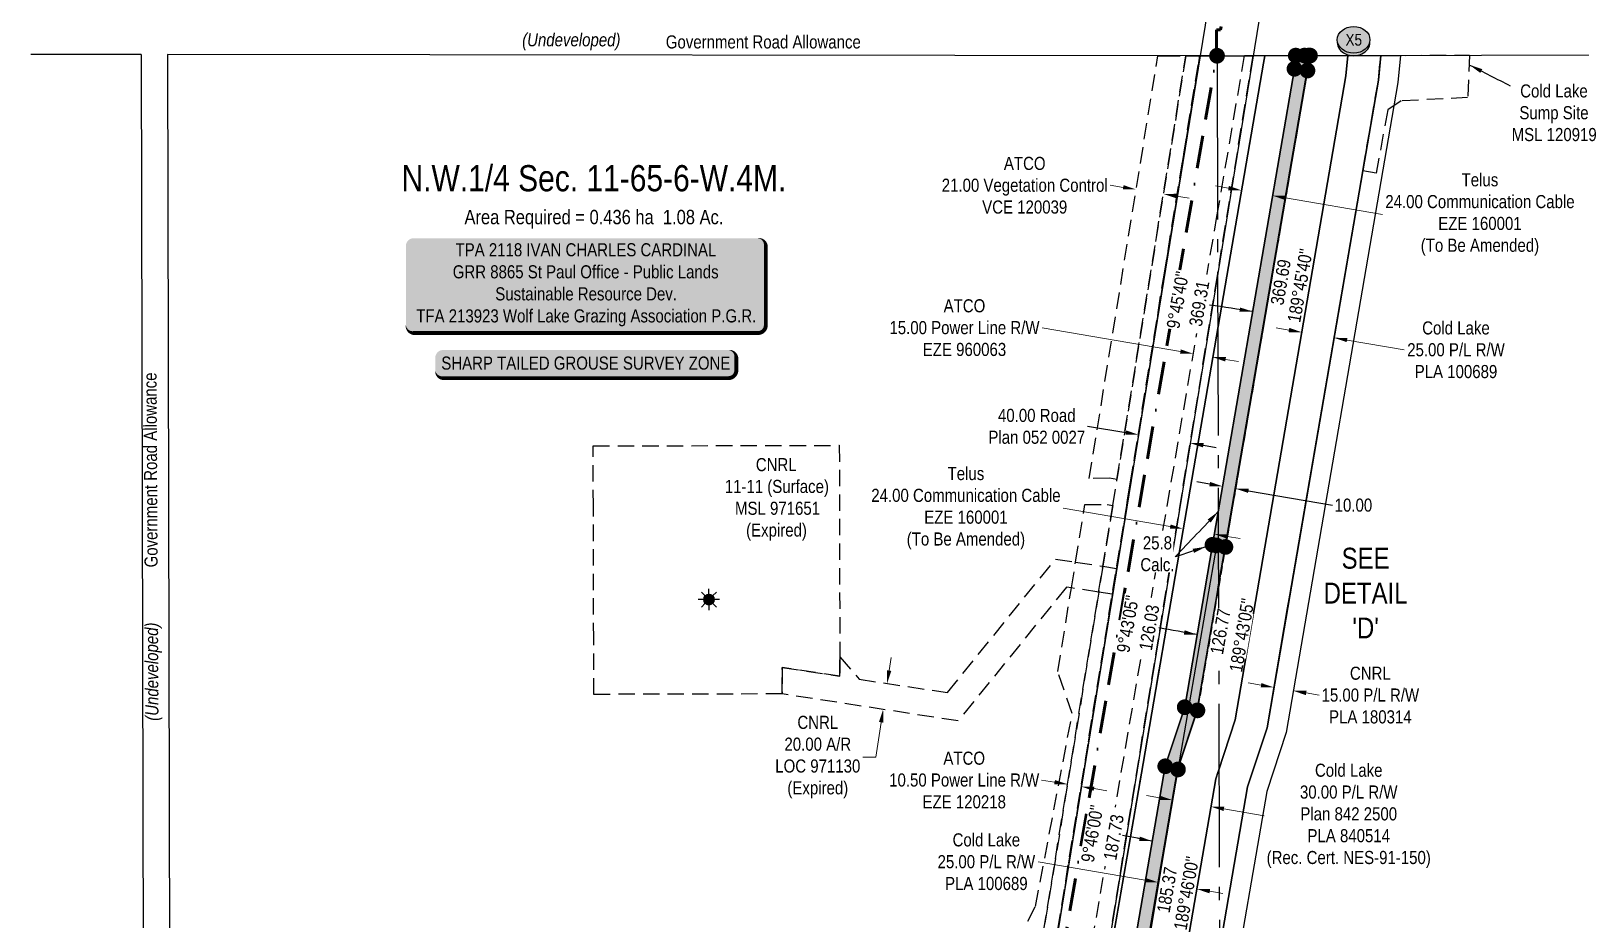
# Model space of a CAD drawing. Extents: x 506429 to 517084, y 6049655 to 6059669.
# Drawn here: x 512028 to 513211, y 6051523 to 6052201 of the extents above; entities that cross this region are included whole.
import ezdxf
from ezdxf.enums import TextEntityAlignment as Align

# ---------------------------------------------------------------- set-up
doc = ezdxf.new("R2010")
doc.units = 0
doc.header["$LTSCALE"] = 5
doc.header["$PDSIZE"] = 0.5
for name, pattern in [('BORDER', [17.5, 5, -2.5, 5, -2.5, 0, -2.5]), ('foc-ACCESSROAD', [3.75, 2.5, -1.25]), ('foc-FLOWLINE', [3.75, 2.5, -1.25]), ('foc-QUARTERLINE', [33, 25, -3, 2, -3]), ('foc-TRAV', [1.875, 1.25, -0.625])]:
    doc.linetypes.add(name, pattern=pattern)
doc.layers.get('Defpoints').update_dxf_attribs({"color": 9})
doc.layers.add('AS-BOUNDARY', color=7, linetype='BORDER', lineweight=60, true_color=0xcc33ff)
for name, color, linetype in [('AS-WILDLIFE', 131, 'Continuous'), ('C-RW', 13, 'Continuous'), ('C-SYMBOL', 7, 'Continuous'), ('DETAIL-T', 7, 'Continuous'), ('F-AR', 190, 'foc-ACCESSROAD'), ('F-EZE', 190, 'foc-FLOWLINE'), ('F-RW', 190, 'Continuous'), ('F-VCE', 190, 'foc-FLOWLINE'), ('F-WS', 190, 'foc-ACCESSROAD'), ('F-WS-S', 190, 'Continuous'), ('L-BD', 7, 'Continuous'), ('L-BD1', 253, 'Continuous'), ('L-MON', 1, 'Continuous'), ('L-ROAD-T', 7, 'Continuous'), ('L-SEC', 7, 'Continuous'), ('L-SECQ', 8, 'foc-QUARTERLINE'), ('L-SYMBOL', 7, 'Continuous'), ('L-TITLEDB', 4, 'Continuous'), ('L-TITLEDB-T', 4, 'Continuous'), ('P-CROSSINGS', 250, 'Continuous'), ('P-IOP1-H', 21, 'Continuous'), ('P-PROPOSED', 10, 'Continuous'), ('P-PROPOSED-H', 21, 'Continuous'), ('P-TRAV', 4, 'foc-TRAV'), ('P-TXT', 4, 'Continuous')]:
    doc.layers.add(name, color=color, linetype=linetype)
for name, color, linetype, lineweight in [('C-EZE-T', 13, 'Continuous', 9), ('F-AR-T', 190, 'Continuous', 9), ('F-EZE-T', 190, 'Continuous', 9), ('F-RW-T', 190, 'Continuous', 9), ('F-VCE-T', 190, 'Continuous', 9), ('T-TEXT', 48, 'Continuous', 18)]:
    doc.layers.add(name, color=color, linetype=linetype, lineweight=lineweight)
doc.layers.add('Z-POINTNUMBER', color=215, linetype='Continuous', plot=False)
doc.styles.add('100L', font='ARIALN.TTF', dxfattribs={"height": 11})
doc.styles.add('175L', font='ARIALN.TTF', dxfattribs={"height": 20})
doc.styles.add('80', font='ARIALN.TTF', dxfattribs={"height": 10})
doc.styles.add('80CG', font='ARIALN.TTF', dxfattribs={"height": 10})
doc.styles.add('80L', font='ARIALN.TTF', dxfattribs={"height": 10})
doc.styles.add('80LS', font='ARIALNI.TTF', dxfattribs={"height": 10})
doc.styles.add('Crossing', font='ARIALN.TTF', dxfattribs={"height": 10})
doc.dimstyles.new('Compass 5 000', dxfattribs={"dimscale": 5, "dimtxt": 9, "dimasz": 2, "dimexe": 0.2, "dimexo": 0.0625, "dimgap": 0.5, "dimtad": 0, "dimtih": 1, "dimtoh": 1, "dimzin": 0, "dimdsep": 46, "dimtxsty": '80CG', "dimcen": 0.1, "dimse1": 1, "dimse2": 1, "dimclrd": 256, "dimclrt": 256, "dimaunit": 1, "dimadec": 4, "dimazin": 0, "dimtfac": 0.06, "dimtofl": 0, "dimtmove": 0, "dimatfit": 1, "dimfxl": 0.2, "dimtolj": 1, "dimtzin": 0, "dimlwd": -1, "dimarcsym": 0})

# ---------------------------------------------------------------- blocks, each defined once
blk = doc.blocks.new('fdia')
at = {"color": 255, "const_width": 1}
blk.add_lwpolyline([(-0.5, 0, 1), (0.5, 0, 1)], format="xyb", close=True, dxfattribs=at)
blk = doc.blocks.new('Fdiaa')
blk.add_blockref('fdia', (0, 0))
blk = doc.blocks.new('fdib')
at = {"color": 1, "const_width": 1.6}
blk.add_lwpolyline([(-0.4, 0, 1), (0.4, 0, 1)], format="xyb", close=True, dxfattribs=at)
at = {"color": 1}
blk.add_circle((0, 0), 0.8, dxfattribs=at)
blk = doc.blocks.new('Fdibb')
blk.add_blockref('fdib', (0, 0))
blk = doc.blocks.new('fdicc')
for name in ['Fdibb', 'Fdiaa']:
    blk.add_blockref(name, (0, 0))
blk = doc.blocks.new('FDI')
blk.add_blockref('fdicc', (0, 0))
blk = doc.blocks.new('*D897')
at = {"layer": 'C-EZE-T', "transparency": 16777216}
for p, q in [((512942.4, 6052081), (512932.5, 6052082.7)), ((512986, 6052073.5), (513060.1, 6052060.8))]:
    blk.add_line(p, q, dxfattribs=at)
for points in [[(512942.7, 6052082.6), (512942.1, 6052079.3), (512952.2, 6052079.3)], [(512986.2, 6052075.1), (512985.7, 6052071.8), (512976.1, 6052075.2)]]:
    blk.add_solid(points, dxfattribs=at)
at = {"layer": 'Defpoints', "color": 0, "transparency": 16777216}
for p in [(512953.5, 6052086.9), (512977.4, 6052082.8), (512976.1, 6052075.2)]:
    blk.add_point(p, dxfattribs=at)
at = {"layer": 'C-EZE-T', "transparency": 16777216, "insert": (513134.4, 6052060.8), "char_height": 10, "attachment_point": 5, "style": '80CG'}
blk.add_mtext('\\A1;Telus\\P24.00 Communication Cable\\PEZE 160001\\P(To Be Amended)', dxfattribs=at)
blk = doc.blocks.new('*D899')
at = {"layer": 'C-EZE-T', "transparency": 16777216}
for p, q in [((512897.9, 6051822.4), (512816.2, 6051836.4)), ((512941.5, 6051814.9), (512951.3, 6051813.2))]:
    blk.add_line(p, q, dxfattribs=at)
for points in [[(512898.2, 6051824), (512897.7, 6051820.7), (512907.8, 6051820.7)], [(512941.7, 6051816.5), (512941.2, 6051813.2), (512931.6, 6051816.6)]]:
    blk.add_solid(points, dxfattribs=at)
at = {"layer": 'Defpoints', "color": 0, "transparency": 16777216}
for p in [(512910.9, 6051838.7), (512934.7, 6051834.6), (512907.8, 6051820.7)]:
    blk.add_point(p, dxfattribs=at)
at = {"layer": 'C-EZE-T', "transparency": 16777216, "insert": (512741.9, 6051836.4), "char_height": 10, "attachment_point": 5, "style": '80CG'}
blk.add_mtext('\\A1;Telus\\P24.00 Communication Cable\\PEZE 160001\\P(To Be Amended)', dxfattribs=at)
blk = doc.blocks.new('*D906')
at = {"layer": 'Defpoints', "color": 0, "transparency": 16777216}
for p in [(512915.5, 6051954.4), (512914.2, 6051946.5), (512929, 6051943.9)]:
    blk.add_point(p, dxfattribs=at)
at = {"layer": 'F-RW-T', "transparency": 16777216}
for p, q in [((512905.7, 6051956.1), (512800, 6051974.3)), ((512940.2, 6051950.1), (512950.1, 6051948.5))]:
    blk.add_line(p, q, dxfattribs=at)
for points in [[(512906, 6051957.7), (512905.4, 6051954.4), (512915.5, 6051954.4)], [(512940.5, 6051951.8), (512939.9, 6051948.5), (512930.4, 6051951.8)]]:
    blk.add_solid(points, dxfattribs=at)
at = {"layer": 'F-RW-T', "transparency": 16777216, "insert": (512740.8, 6051974.3), "char_height": 10, "attachment_point": 5, "style": '80CG'}
blk.add_mtext('\\A1;ATCO\\P15.00 Power Line R/W\\PEZE 960063', dxfattribs=at)
blk = doc.blocks.new('*D907')
at = {"layer": 'Defpoints', "color": 0, "transparency": 16777216}
for p in [(513001.8, 6051990.5), (513026.4, 6051986.3), (513023, 6051966.6)]:
    blk.add_point(p, dxfattribs=at)
at = {"layer": 'F-RW-T', "transparency": 16777216}
for p, q in [((512988.5, 6051972.5), (512978.7, 6051974.2)), ((513032.9, 6051964.9), (513076.6, 6051957.4))]:
    blk.add_line(p, q, dxfattribs=at)
for points in [[(512988.8, 6051974.2), (512988.3, 6051970.9), (512998.4, 6051970.8)], [(513033.2, 6051966.5), (513032.6, 6051963.3), (513023, 6051966.6)]]:
    blk.add_solid(points, dxfattribs=at)
at = {"layer": 'F-RW-T', "transparency": 16777216, "insert": (513116.1, 6051957.4), "char_height": 10, "attachment_point": 5, "style": '80CG'}
blk.add_mtext('\\A1;Cold Lake\\P25.00 P/L R/W\\PPLA 100689', dxfattribs=at)
blk = doc.blocks.new('*D912')
at = {"layer": 'Defpoints', "color": 0, "transparency": 16777216}
for p in [(512878.5, 6051920.9), (512917.9, 6051914.5), (512873.9, 6051892.5)]:
    blk.add_point(p, dxfattribs=at)
at = {"layer": 'L-TITLEDB-T', "transparency": 16777216}
for p, q in [((512864, 6051894.1), (512834.7, 6051898.9)), ((512923.2, 6051884.5), (512933.1, 6051882.9))]:
    blk.add_line(p, q, dxfattribs=at)
for points in [[(512864.3, 6051895.8), (512863.7, 6051892.5), (512873.9, 6051892.5)], [(512923.5, 6051886.2), (512922.9, 6051882.9), (512913.3, 6051886.1)]]:
    blk.add_solid(points, dxfattribs=at)
at = {"layer": 'L-TITLEDB-T', "transparency": 16777216, "insert": (512796, 6051898.9), "char_height": 10, "attachment_point": 5, "style": '80CG'}
blk.add_mtext('\\A1;40.00 Road\\PPlan 052 0027', dxfattribs=at)
blk = doc.blocks.new('*U1113')
h = blk.add_hatch(color=255)
edge = h.paths.add_edge_path()
edge.add_line((-131.5, -37), (131.5, -37))
edge.add_arc((131.5, -31), 6, 270, 360)
edge.add_line((137.5, -31), (137.5, 29.5))
edge.add_arc((131.5, 29.5), 6, 0, 90)
edge.add_line((131.5, 35.5), (-131.5, 35.5))
edge.add_arc((-131.5, 29.5), 6, 90, 180)
edge.add_line((-137.5, 29.5), (-137.5, -31))
edge.add_arc((-131.5, -31), 6, 180, 270)
at = {"color": 44, "flags": 128}
blk.add_lwpolyline([(-131.5, -37, 3, 3, 0), (131.5, -37, 3, 3, 0.414214), (137.5, -31, 3, 3, 0), (137.5, 29.5, 3, 0, 0.414214), (131.5, 35.5, 0, 0, 0), (-131.5, 35.5, 0, 0, 0.414214), (-137.5, 29.5, 0, 0, 0), (-137.5, -31, 0, 3, 0.414214)], format="xyseb", close=True, dxfattribs=at)
at = {"color": 44, "style": '80'}
blk.add_attdef('ENTER_TEXT_001', (-36, -5), '', height=10, dxfattribs=at)
blk = doc.blocks.new('*D918')
at = {"layer": 'Defpoints', "color": 0, "transparency": 16777216}
for p in [(512888.7, 6051550.6), (512885.4, 6051531.3), (512914.9, 6051526.2)]:
    blk.add_point(p, dxfattribs=at)
at = {"layer": 'F-RW-T', "transparency": 16777216}
for p, q in [((512878.8, 6051552.3), (512797.1, 6051566.3)), ((512928.1, 6051543.8), (512938, 6051542.1))]:
    blk.add_line(p, q, dxfattribs=at)
for points in [[(512879.1, 6051553.9), (512878.6, 6051550.6), (512888.7, 6051550.6)], [(512928.4, 6051545.5), (512927.8, 6051542.2), (512918.2, 6051545.5)]]:
    blk.add_solid(points, dxfattribs=at)
at = {"layer": 'F-RW-T', "transparency": 16777216, "insert": (512757.5, 6051566.3), "char_height": 10, "attachment_point": 5, "style": '80CG'}
blk.add_mtext('\\A1;Cold Lake\\P25.00 P/L R/W\\PPLA 100689', dxfattribs=at)
blk = doc.blocks.new('*D924')
at = {"layer": 'Defpoints', "color": 0, "transparency": 16777216}
for p in [(512977, 6051699), (512991.8, 6051696.5), (512991.9, 6051696.9)]:
    blk.add_point(p, dxfattribs=at)
at = {"layer": 'F-RW-T', "transparency": 16777216}
for p, q in [((512967.3, 6051701.2), (512957.4, 6051702.9)), ((513001.7, 6051695.3), (513011.6, 6051693.6))]:
    blk.add_line(p, q, dxfattribs=at)
for points in [[(512967.5, 6051702.8), (512967, 6051699.5), (512977.1, 6051699.5)], [(513002, 6051696.9), (513001.5, 6051693.6), (512991.9, 6051696.9)]]:
    blk.add_solid(points, dxfattribs=at)
at = {"layer": 'F-RW-T', "transparency": 16777216, "insert": (513050.7, 6051693.6), "char_height": 10, "attachment_point": 5, "style": '80CG'}
blk.add_mtext('\\A1;CNRL\\P15.00 P/L R/W\\PPLA 180314', dxfattribs=at)
blk = doc.blocks.new('*D927')
at = {"layer": 'Defpoints', "color": 0, "transparency": 16777216}
for p in [(512819.5, 6051625.5), (512817.2, 6051611.6), (512827.6, 6051609.9)]:
    blk.add_point(p, dxfattribs=at)
at = {"layer": 'F-EZE-T', "transparency": 16777216}
for p, q in [((512809.6, 6051627.1), (512799.7, 6051628.7)), ((512839.7, 6051622.2), (512849.6, 6051620.6))]:
    blk.add_line(p, q, dxfattribs=at)
for points in [[(512809.9, 6051628.7), (512809.3, 6051625.4), (512819.5, 6051625.5)], [(512840, 6051623.8), (512839.4, 6051620.5), (512829.8, 6051623.8)]]:
    blk.add_solid(points, dxfattribs=at)
at = {"layer": 'F-EZE-T', "transparency": 16777216, "insert": (512740.6, 6051628.7), "char_height": 10, "attachment_point": 5, "style": '80CG'}
blk.add_mtext('\\A1;ATCO\\P10.50 Power Line R/W\\PEZE 120218', dxfattribs=at)
blk = doc.blocks.new('*D931')
at = {"layer": 'Defpoints', "color": 0, "transparency": 16777216}
for p in [(512682.3, 6051702.4), (512678.7, 6051682.7), (512679.2, 6051682.6)]:
    blk.add_point(p, dxfattribs=at)
at = {"layer": 'F-AR-T', "transparency": 16777216}
for p, q in [((512683.3, 6051712.4), (512684.8, 6051722.3)), ((512677.2, 6051672.8), (512673.1, 6051646.3)), ((512673.1, 6051646.3), (512663.1, 6051646.3))]:
    blk.add_line(p, q, dxfattribs=at)
for points in [[(512681.6, 6051712.6), (512684.9, 6051712.1), (512681.7, 6051702.5)], [(512675.5, 6051673.1), (512678.8, 6051672.6), (512678.7, 6051682.7)]]:
    blk.add_solid(points, dxfattribs=at)
at = {"layer": 'F-AR-T', "transparency": 16777216, "insert": (512628.8, 6051646.3), "char_height": 10, "attachment_point": 5, "style": '80CG'}
blk.add_mtext('\\A1;CNRL\\P20.00 A/R\\PLOC 971130\\P(Expired)', dxfattribs=at)
blk = doc.blocks.new('*D935')
at = {"layer": 'Defpoints', "color": 0, "transparency": 16777216}
for p in [(512871.9, 6052079.9), (512868.9, 6052061.5), (512889.7, 6052058.1)]:
    blk.add_point(p, dxfattribs=at)
at = {"layer": 'F-VCE-T', "transparency": 16777216}
for p, q in [((512862, 6052081.5), (512852.1, 6052083.1)), ((512902.6, 6052074.9), (512912.4, 6052073.3))]:
    blk.add_line(p, q, dxfattribs=at)
for points in [[(512862.3, 6052083.2), (512861.7, 6052079.9), (512871.9, 6052079.9)], [(512902.8, 6052076.6), (512902.3, 6052073.3), (512892.7, 6052076.5)]]:
    blk.add_solid(points, dxfattribs=at)
at = {"layer": 'F-VCE-T', "transparency": 16777216, "insert": (512786.8, 6052083.1), "char_height": 10, "attachment_point": 5, "style": '80CG'}
blk.add_mtext('\\A1;ATCO\\P21.00 Vegetation Control\\PVCE 120039', dxfattribs=at)
blk = doc.blocks.new('*D936')
at = {"layer": 'Defpoints', "color": 0, "transparency": 16777216}
for p in [(512793.8, 6052277.7), (512797.5, 6052274.5), (512781.2, 6052255.6)]:
    blk.add_point(p, dxfattribs=at)
at = {"layer": 'F-AR-T', "transparency": 16777216}
for p, q in [((512800.3, 6052285.3), (512806.8, 6052292.9)), ((512771, 6052251.2), (512764.5, 6052243.6)), ((512764.5, 6052243.6), (512754.5, 6052243.6))]:
    blk.add_line(p, q, dxfattribs=at)
for points in [[(512799, 6052286.4), (512801.6, 6052284.2), (512793.8, 6052277.7)], [(512769.7, 6052252.3), (512772.3, 6052250.1), (512777.5, 6052258.8)]]:
    blk.add_solid(points, dxfattribs=at)
at = {"layer": 'F-AR-T', "transparency": 16777216, "insert": (512720.2, 6052243.6), "char_height": 10, "attachment_point": 5, "style": '80CG'}
blk.add_mtext('\\A1;CNRL\\P25.00 A/R\\PLOC 180724\\P(Expired)', dxfattribs=at)
blk = doc.blocks.new('*D937')
at = {"layer": 'Defpoints', "color": 0, "transparency": 16777216}
for p in [(512466.9, 6052301.9), (512469.3, 6052287.1), (512354.1, 6052268.6)]:
    blk.add_point(p, dxfattribs=at)
at = {"layer": 'F-AR-T', "transparency": 16777216}
for p, q in [((512350.1, 6052293.2), (512348.5, 6052303.1)), ((512355.6, 6052258.7), (512359, 6052238.1)), ((512359, 6052238.1), (512369, 6052238.1))]:
    blk.add_line(p, q, dxfattribs=at)
for points in [[(512351.7, 6052293.5), (512348.4, 6052293), (512351.7, 6052283.3)], [(512357.3, 6052258.9), (512354, 6052258.4), (512354.1, 6052268.6)]]:
    blk.add_solid(points, dxfattribs=at)
at = {"layer": 'F-AR-T', "transparency": 16777216, "insert": (512403.9, 6052238.1), "char_height": 10, "attachment_point": 5, "style": '80CG'}
blk.add_mtext('\\A1;Canadian Oil\\P15.00 A/R\\PLOC 801175', dxfattribs=at)
blk = doc.blocks.new('*U775')
h = blk.add_hatch(color=255)
edge = h.paths.add_edge_path()
edge.add_line((-109, -11.5), (109, -11.5))
edge.add_arc((109, -5.5), 6, 270, 360)
edge.add_line((115, -5.5), (115, 4))
edge.add_arc((109, 4), 6, 0, 90)
edge.add_line((109, 10), (-109, 10))
edge.add_arc((-109, 4), 6, 90, 180)
edge.add_line((-115, 4), (-115, -5.5))
edge.add_arc((-109, -5.5), 6, 180, 270)
at = {"color": 44, "flags": 128}
blk.add_lwpolyline([(-109, -11.5, 3, 3, 0), (109, -11.5, 3, 3, 0.414214), (115, -5.5, 3, 3, 0), (115, 4, 3, 0, 0.414214), (109, 10, 0, 0, 0), (-109, 10, 0, 0, 0.414214), (-115, 4, 0, 0, 0), (-115, -5.5, 0, 3, 0.414214)], format="xyseb", close=True, dxfattribs=at)
at = {"color": 44, "style": '80'}
blk.add_attdef('ENTER_TEXT_001', (-36, -5), '', height=10, dxfattribs=at)
blk = doc.blocks.new('GAS')
h = blk.add_hatch(color=255)
h.dxf.hatch_style = 1
edge = h.paths.add_edge_path()
edge.add_arc((0, 0), 0.9, 0, 360)
for p, q in [((-0.81, 0), (-1.62, 0)), ((-0.57, 0.57), (-1.14, 1.14)), ((0, 0.81), (0, 1.62)), ((0.57, 0.57), (1.14, 1.14)), ((1.62, 0), (0.81, 0)), ((-0.57, -0.57), (-1.14, -1.14)), ((0, -0.81), (0, -1.62)), ((1.14, -1.14), (0.57, -0.57))]:
    blk.add_line(p, q)
blk.add_circle((0, 0), 0.8)
blk = doc.blocks.new('*D981')
at = {"layer": 'Defpoints', "color": 0, "transparency": 16777216}
for p in [(512929.1, 6051608.4), (512894.5, 6051584.4), (512924.1, 6051579.3)]:
    blk.add_point(p, dxfattribs=at)
at = {"layer": 'F-RW-T', "transparency": 16777216}
for p, q in [((512889.7, 6051615.2), (512879.8, 6051616.9)), ((512938.9, 6051606.7), (512969.6, 6051601.4))]:
    blk.add_line(p, q, dxfattribs=at)
for points in [[(512889.9, 6051616.8), (512889.4, 6051613.5), (512899.5, 6051613.5)], [(512939.2, 6051608.4), (512938.6, 6051605.1), (512929.1, 6051608.4)]]:
    blk.add_solid(points, dxfattribs=at)
at = {"layer": 'F-RW-T', "transparency": 16777216, "insert": (513034.2, 6051601.4), "char_height": 10, "attachment_point": 5, "style": '80CG'}
blk.add_mtext('\\A1;Cold Lake\\P30.00 P/L R/W\\PPlan 842 2500 \\PPLA 840514\\P(Rec. Cert. NES-91-150)', dxfattribs=at)
blk = doc.blocks.new('*D1070')
at = {"layer": 'Defpoints', "color": 0, "transparency": 16777216}
for p in [(512937.8, 6051852.8), (512937.9, 6051853.1), (512947.7, 6051851.1)]:
    blk.add_point(p, dxfattribs=at)
at = {"layer": 'P-TXT', "transparency": 16777216}
for p, q in [((512928, 6051854.8), (512918.2, 6051856.5)), ((512957.6, 6051849.7), (513021.8, 6051838.7))]:
    blk.add_line(p, q, dxfattribs=at)
for points in [[(512928.3, 6051856.5), (512927.8, 6051853.2), (512937.9, 6051853.1)], [(512957.9, 6051851.4), (512957.3, 6051848.1), (512947.7, 6051851.4)]]:
    blk.add_solid(points, dxfattribs=at)
at = {"layer": 'P-TXT', "transparency": 16777216, "insert": (513037.8, 6051838.7), "char_height": 10, "attachment_point": 5, "style": '80CG'}
blk.add_mtext('\\A1;10.00', dxfattribs=at)
blk = doc.blocks.new('xing2')
h = blk.add_hatch(color=50)
h.dxf.hatch_style = 1
edge = h.paths.add_edge_path()
edge.add_ellipse((0, 0), major_axis=(-12.5, 0), ratio=0.816297, start_angle=0, end_angle=360)
h = blk.add_hatch(color=250)
h.dxf.hatch_style = 1
edge = h.paths.add_edge_path()
edge.add_ellipse((0, -2), major_axis=(-12.5, 0), ratio=0.816297, start_angle=0, end_angle=180)
edge.add_line((12.5, -2), (12.5, 0))
edge.add_ellipse((0, 0), major_axis=(-12.5, 0), ratio=0.816297, start_angle=0, end_angle=180, ccw=False)
edge.add_line((-12.5, 0), (-12.5, -2))
at = {"color": 250}
blk.add_ellipse((0, 0), major_axis=(-12.5, 0), ratio=0.816297, dxfattribs=at)
blk.add_ellipse((0, -2), major_axis=(-12.5, 0), ratio=0.816297, start_param=0, end_param=3.141593, dxfattribs=at)
at = {"color": 250, "style": 'Crossing'}
blk.add_attdef('CROSSING', text='', height=9, dxfattribs=at).set_placement((0.1, 0), align=Align.MIDDLE_CENTER)
at = {"color": 250, "style": 'Crossing', "flags": 1}
for tag, p in [('OWNER', (0.1, -12.5)), ('DESCRIPTION', (0.1, -25.8)), ('LOCATION', (0.1, -39.3)), ('DWG_REF', (0.1, -52.8))]:
    blk.add_attdef(tag, text='', height=9, dxfattribs=at).set_placement(p, align=Align.MIDDLE_CENTER)

msp = doc.modelspace()

# ---------------------------------------------------------------- hatches: boundary and pattern name
at = {"layer": 'P-IOP1-H'}
h = msp.add_hatch(color=256, dxfattribs=at)
h.dxf.hatch_style = 1
h.paths.add_polyline_path([(513002.694, 6052170.762), (513004.636, 6052182.207), (512993.756, 6052182.183), (512992.767, 6052172.077), (512934.582, 6051833.875), (512934.737, 6051775.67), (512940.066, 6051806.788)])
h = msp.add_hatch(color=256, dxfattribs=at)
h.dxf.hatch_style = 1
h.paths.add_polyline_path([(512934.737, 6051775.67), (512934.582, 6051833.875), (512930.212, 6051808.476), (512908.969, 6051684.378), (512894.078, 6051639.256), (512862.261, 6051454.435), (512863.462, 6051446.344), (512873.141, 6051379.834), (512883.238, 6051379.835), (512873.349, 6051447.791), (512873.812, 6051458.346), (512903.802, 6051636.826), (512918.688, 6051681.961)])
at = {"layer": 'P-PROPOSED-H'}
h = msp.add_hatch(color=256, dxfattribs=at)
h.dxf.hatch_style = 1
h.paths.add_polyline_path([(513200.765, 6050369.721), (513204.489, 6050432.588), (513207.816, 6050487.96), (513181.823, 6050574.751), (513133.958, 6050748.933), (513135.876, 6050749.648), (513131.039, 6050759.395), (512994.256, 6051040.563), (512959.642, 6051111.738), (512906.284, 6051221.457), (512873.349, 6051447.791), (512873.812, 6051458.346), (512903.802, 6051636.826), (512918.688, 6051681.961), (512940.066, 6051806.788), (513002.694, 6052170.762), (513004.638, 6052182.216), (513000.423, 6052182.208), (512993.756, 6052182.183), (512992.767, 6052172.077), (512930.212, 6051808.476), (512908.969, 6051684.378), (512894.078, 6051639.256), (512862.261, 6051454.435), (512863.462, 6051446.344), (512896.621, 6051218.484), (512950.658, 6051107.376), (512985.27, 6051036.179), (513121.643, 6050755.862), (513171.467, 6050574.72), (513195.726, 6050486.673), (513197.742, 6050486.877), (513194.546, 6050433.204), (513190.786, 6050370.312)])

# ---------------------------------------------------------------- linework, layer by layer
at = {"layer": 'AS-BOUNDARY', "flags": 128}
msp.add_lwpolyline([(513728.175, 6054716.203), (513728.503, 6054616.163), (513731.14, 6053811.216), (513731.765, 6053620.566), (513543.656, 6053539.281), (513250.875, 6053323.375), (513088.092, 6053006.355), (513049.037, 6052930.295), (512936.343, 6052201.953), (512933.173, 6052201.948), (512933.233, 6052181.851), (512807.492, 6051448.602), (512817.787, 6051377.932), (512822.388, 6051346.349)], dxfattribs=at)
at = {"layer": 'C-RW'}
for p, q in [((512906.59, 6051812.552), (512969.213, 6052176.484)), ((512969.213, 6052176.484), (512970.131, 6052182.13)), ((512970.131, 6052182.13), (513004.636, 6052182.207)), ((513004.636, 6052182.207), (513002.694, 6052170.762)), ((513002.694, 6052170.762), (512940.066, 6051806.788)), ((512877.22, 6051641.402), (512906.59, 6051812.552)), ((512933.173, 6051807.995), (512903.802, 6051636.826)), ((512940.066, 6051806.788), (512933.173, 6051807.995)), ((512845.728, 6051458.462), (512877.22, 6051641.402)), ((512903.802, 6051636.826), (512872.385, 6051454.323))]:
    msp.add_line(p, q, dxfattribs=at)
at = {"layer": 'C-RW', "flags": 128}
msp.add_lwpolyline([(512862.261, 6051454.435), (512894.078, 6051639.256), (512908.969, 6051684.378), (512930.212, 6051808.476), (512992.767, 6052172.077), (512993.756, 6052182.183), (512970.131, 6052182.13), (512969.213, 6052176.484), (512906.59, 6051812.552), (512877.22, 6051641.402), (512845.728, 6051458.462)], dxfattribs=at)
at = {"layer": 'F-AR'}
msp.add_lwpolyline([(512812.086, 6051514.562), (512864.392, 6051836.722), (512865.357, 6051842.668), (512866.608, 6051850.382), (512867.593, 6051856.458), (512893.215, 6052014.53), (512920.37, 6052182.064), (512933.234, 6052182.093), (512954.674, 6052182.135), (512960.889, 6052182.147), (512933.685, 6052014.108), (512851.238, 6051506.332)], dxfattribs=at)
msp.add_lwpolyline([(512856.878, 6051790.437), (512853.676, 6051770.715), (512843.3, 6051772.31), (512822.431, 6051775.52), (512818.667, 6051776.099), (512735.942, 6051673.912), (512601.63, 6051694.532), (512601.581, 6051714.755), (512645.653, 6051708.021), (512645.617, 6051722.966), (512660.465, 6051705.709), (512727.741, 6051695.536), (512810.36, 6051797.592), (512825.635, 6051795.242), (512846.502, 6051792.033), (512856.878, 6051790.437)], close=True, dxfattribs=at)
at = {"layer": 'F-EZE'}
for points in [[(512795.177, 6051475.884), (512854.048, 6051838.519), (512857.25, 6051858.242), (512909.819, 6052182.041), (512920.37, 6052182.065), (512893.216, 6052014.53), (512867.593, 6051856.458), (512866.609, 6051850.382), (512865.357, 6051842.668), (512864.392, 6051836.72), (512812.085, 6051514.562)], [(512828.798, 6051449.688), (512918.947, 6051974.184), (512933.564, 6052059.254), (512954.674, 6052182.135), (512960.889, 6052182.147), (512969.885, 6052182.164), (512933.798, 6051972.05), (512845.421, 6051457.939)]]:
    msp.add_lwpolyline(points, dxfattribs=at)
at = {"layer": 'F-RW'}
for points in [[(512872.172, 6051454.377), (512903.525, 6051636.877), (512918.374, 6051682.009), (512934.163, 6051773.946), (512934.327, 6051774.89), (512939.82, 6051806.881), (513002.349, 6052170.802), (513004.312, 6052182.232), (513033.541, 6052182.289), (513032.081, 6052166.834), (512947.531, 6051674.759), (512934.701, 6051635.708), (512934.526, 6051635.185), (512932.696, 6051629.618), (512902.518, 6051453.988)], [(512902.518, 6051453.988), (512932.696, 6051629.618), (512934.526, 6051635.185), (512934.701, 6051635.708), (512947.531, 6051674.759), (513032.081, 6052166.834), (513033.541, 6052182.289), (513058.632, 6052182.338), (513056.856, 6052163.529), (513044.941, 6052094.195), (512971.833, 6051668.712), (512956.998, 6051623.572), (512935.075, 6051495.98)], [(512935.075, 6051495.98), (512956.998, 6051623.572), (512971.833, 6051668.712), (512987.559, 6051760.232), (512989.251, 6051770.079), (513044.941, 6052094.195), (513056.856, 6052163.533), (513058.632, 6052182.338), (513073.687, 6052182.368), (513071.72, 6052161.564), (513068.686, 6052143.902), (512986.415, 6051665.084), (512971.58, 6051619.944), (512942.977, 6051453.476)]]:
    msp.add_lwpolyline(points, dxfattribs=at)
at = {"layer": 'F-VCE'}
for points in [[(512909.819, 6052182.04), (512857.25, 6051858.242), (512851.444, 6051859.243), (512836.027, 6051859.21), (512888.468, 6052181.992), (512893.11, 6052182.003), (512909.819, 6052182.04)], [(512854.048, 6051838.519), (512846.502, 6051792.033), (512843.3, 6051772.31), (512795.177, 6051475.884), (512789.077, 6051469.486), (512781.162, 6051461.183), (512772.373, 6051454.933), (512780.383, 6051504.243), (512795.057, 6051532.238), (512823.046, 6051679.581), (512812.07, 6051711.743), (512822.431, 6051775.52), (512825.635, 6051795.242), (512832.78, 6051839.223), (512849.755, 6051839.26), (512854.048, 6051838.519)]]:
    msp.add_lwpolyline(points, close=True, dxfattribs=at)
at = {"layer": 'F-WS'}
for points in [[(513126.368, 6052182.472), (513124.973, 6052150.167), (513074.12, 6052147.535), (513063.938, 6052140.728), (513055.223, 6052092.432), (513044.941, 6052094.195), (513056.856, 6052163.529), (513058.632, 6052182.338), (513126.368, 6052182.472)], [(512645.617, 6051722.966), (512645.653, 6051708.04), (512601.581, 6051714.755), (512601.63, 6051694.532), (512457.773, 6051694.173), (512457.671, 6051736.352), (512457.422, 6051838.03), (512457.309, 6051883.984), (512645.222, 6051884.444), (512645.617, 6051722.966)]]:
    msp.add_lwpolyline(points, close=True, dxfattribs=at)
at = {"layer": 'L-BD'}
msp.add_line((512933.654, 6052182.049), (513736.519, 6052183.834), dxfattribs=at)
at = {"layer": 'L-SEC'}
for p, q in [((512112.142, 6052182.966), (512028.012, 6052183.06)), ((512112.142, 6052182.966), (512113.816, 6051379.74)), ((512933.654, 6052182.049), (512132.242, 6052182.944)), ((512132.242, 6052182.944), (512133.916, 6051379.782)), ((512933.654, 6052182.049), (513736.519, 6052183.834))]:
    msp.add_line(p, q, dxfattribs=at)
at = {"layer": 'L-SECQ'}
msp.add_line((512933.654, 6052182.049), (512936.299, 6051189.155), dxfattribs=at)
at = {"layer": 'L-TITLEDB'}
msp.add_lwpolyline([(512812.503, 6051514.519), (512864.809, 6051836.679), (512865.774, 6051842.625), (512867.025, 6051850.338), (512868.01, 6051856.415), (512893.633, 6052014.487), (512920.788, 6052182.02), (512933.651, 6052182.05), (512955.091, 6052182.092), (512961.306, 6052182.104), (512934.103, 6052014.065), (512851.655, 6051506.289)], dxfattribs=at)
at = {"layer": 'P-PROPOSED', "flags": 128}
msp.add_lwpolyline([(512873.812, 6051458.346), (512903.802, 6051636.826), (512918.688, 6051681.961), (512940.066, 6051806.788), (513002.694, 6052170.762), (513004.638, 6052182.216), (513004.638, 6052182.216), (513000.423, 6052182.208), (512993.756, 6052182.183), (512992.767, 6052172.077), (512930.212, 6051808.476), (512908.969, 6051684.378), (512894.078, 6051639.256), (512862.261, 6051454.435)], dxfattribs=at)
at = {"layer": 'P-TRAV'}
msp.add_line((513002.694, 6052170.762), (512918.688, 6051681.961), dxfattribs=at)
at = {"layer": 'Z-POINTNUMBER', "flags": 128}
for points in [[(512976.159, 6052522.889), (512920.788, 6052182.02), (512812.007, 6051512.687)], [(513015.603, 6052516.481), (512960.231, 6052175.613), (512851.45, 6051506.276)]]:
    msp.add_lwpolyline(points, dxfattribs=at)

# ---------------------------------------------------------------- block references
at = {"layer": 'AS-WILDLIFE'}
ref = msp.add_blockref('*U1113', (512451.675, 6052007.214), dxfattribs=dict(at, xscale=0.99950511, yscale=0.99950511, zscale=0.99950511))
ref.add_attrib('ENTER_TEXT_001', 'TPA 2118 IVAN CHARLES CARDINAL', (512352.178, 6052028.85), dxfattribs={"layer": '0', "color": 44, "height": 9.99505, "style": '80'})
ref.add_attrib('ENTER_TEXT_002', 'GRR 8865 St Paul Office - Public Lands', (512350.057, 6052012.015), dxfattribs={"layer": '0', "color": 44, "height": 9.99505, "style": '80'})
ref.add_attrib('ENTER_TEXT_003', 'Sustainable Resource Dev.', (512382.531, 6051995.179), dxfattribs={"layer": '0', "color": 44, "height": 9.99505, "style": '80'})
ref.add_attrib('ENTER_TEXT_004', 'TFA 213923 Wolf Lake Grazing Association P.G.R.', (512322.179, 6051978.343), dxfattribs={"layer": '0', "color": 44, "height": 9.99505, "style": '80'})
ref = msp.add_blockref('*U775', (512451.655, 6051947.275), dxfattribs=dict(at, xscale=0.99950511, yscale=0.99950511, zscale=0.99950511))
ref.add_attrib('ENTER_TEXT_001', 'SHARP TAILED GROUSE SURVEY ZONE', (512341.328, 6051942.274), dxfattribs={"layer": '0', "color": 44, "height": 9.99505, "style": '80'})
at = {"layer": 'F-WS-S', "color": 3, "xscale": 4.997525550000021, "yscale": 4.997525550000021, "zscale": 4.997525550000021}
msp.add_blockref('GAS', (512545.66, 6051766.611), dxfattribs=at)
at = {"layer": 'L-MON'}
for p, xscale, yscale, zscale in [((512933.654, 6052182.049), 4.997525550000026, 4.997525550000026, 4.997525550000026), ((512993.756, 6052182.183), 4.995052324580574, 4.995052324580574, 4.995052324580574), ((513000.423, 6052182.208), 4.997525550000026, 4.997525550000026, 4.997525550000026), ((513003.789, 6052182.25), 4.997525550000026, 4.997525550000026, 4.997525550000026), ((513004.638, 6052182.216), 4.997525550000026, 4.997525550000026, 4.997525550000026), ((512992.767, 6052172.077), 4.995052324580574, 4.995052324580574, 4.995052324580574), ((513002.694, 6052170.762), 4.997525550000026, 4.997525550000026, 4.997525550000026), ((512930.212, 6051808.476), 4.995052324580574, 4.995052324580574, 4.995052324580574), ((512933.173, 6051807.995), 4.997525550000026, 4.997525550000026, 4.997525550000026), ((512940.066, 6051806.788), 4.997525550000026, 4.997525550000026, 4.997525550000026), ((512908.969, 6051684.378), 4.995052324580574, 4.995052324580574, 4.995052324580574), ((512918.688, 6051681.961), 4.997525550000026, 4.997525550000026, 4.997525550000026), ((512894.078, 6051639.256), 4.995052324580574, 4.995052324580574, 4.995052324580574), ((512903.802, 6051636.826), 4.997525550000026, 4.997525550000026, 4.997525550000026)]:
    msp.add_blockref('FDI', p, dxfattribs=dict(at, xscale=xscale, yscale=yscale, zscale=zscale))
at = {"layer": 'P-CROSSINGS', "xscale": 0.9990104649161125, "yscale": 0.9990104649161125, "zscale": 0.9990104649161125}
msp.add_blockref('xing2', (513037.95, 6052194.277), dxfattribs=at).add_auto_attribs({'CROSSING': 'X5'})

# ---------------------------------------------------------------- texts
at = {"layer": 'C-SYMBOL', "color": 3, "style": '175L'}
msp.add_text('N.W.1/4 Sec. 11-65-6-W.4M.', height=19.98021, dxfattribs=at).set_placement((512457.864, 6052072.527), align=Align.BOTTOM_CENTER)
at = {"layer": 'DETAIL-T', "color": 3, "insert": (513047.087, 6051771.56), "char_height": 15.9842, "width": 63.57316, "attachment_point": 5, "style": '80CG'}
msp.add_mtext("SEE\\PDETAIL\\P'D'", dxfattribs=at)
at = {"layer": 'F-RW-T', "char_height": 9.99505, "attachment_point": 1, "style": '80L'}
for s, width, insert in [('\\pi6.8225;Cold Lake\\P\\pi6.1748;Sump Site\\P\\pi0.29775;MSL 120919', 64.15884, (513158.324, 6052160.203)), ('\\pi24.901;CNRL\\P\\pi1.1785;11-11 (Surface)\\P\\pi9.0122;MSL 971651\\P\\pi17.463;(Expired)', 79.98563, (512556.582, 6051874.706))]:
    msp.add_mtext_dynamic_manual_height_columns(s, width=width, gutter_width=50, heights=[0], dxfattribs=dict(at, insert=insert))
at = {"layer": 'L-BD', "style": '80L'}
for s, rotation, p in [("189°45'40''", 80.2369, (512997.016, 6052006.508)), ('369.69', 80.2369, (512982.248, 6052009.049)), ('185.37', 80.2327, (512895.443, 6051544.856)), ("189°46'00''", 80.2327, (512910.211, 6051542.313))]:
    msp.add_text(s, height=9.9901, rotation=rotation, dxfattribs=at).set_placement(p, align=Align.MIDDLE)
at = {"layer": 'L-ROAD-T', "style": '80L'}
msp.add_text('Government Road Allowance', height=9.99505, dxfattribs=at).set_placement((512587.194, 6052192.63), align=Align.MIDDLE_CENTER)
msp.add_text('Government Road Allowance', height=9.99505, rotation=90.327208, dxfattribs=at).set_placement((512119.301, 6051865.634), align=Align.MIDDLE_CENTER)
at = {"layer": 'L-SYMBOL', "color": 5, "style": '100L'}
msp.add_text('Area Required = 0.436 ha  1.08 Ac.', height=10.98912, dxfattribs=at).set_placement((512457.864, 6052050.05), align=Align.BOTTOM_CENTER)
at = {"layer": 'T-TEXT', "style": '80LS'}
for height, rotation, p in [(9.9901, 359.935, (512440.593, 6052194.269)), (9.99505, 90.327208, (512120.181, 6051711.525))]:
    msp.add_text('(Undeveloped)', height=height, rotation=rotation, dxfattribs=at).set_placement(p, align=Align.MIDDLE_CENTER)

# ---------------------------------------------------------------- dimensions: what is measured, and where the dimension line sits
at = {"layer": 'C-EZE-T'}
for base, p1, p2, angle, picture, middle in [((512976.1, 6052075.185), (512953.547, 6052086.948), (512977.416, 6052082.849), 350.255562, '*D897', (513134.432, 6052060.765)), ((512907.802, 6051820.68), (512934.709, 6051834.618), (512910.903, 6051838.711), 170.243778, '*D899', (512741.883, 6051836.422))]:
    dim = msp.add_linear_dim(base=base, p1=p1, p2=p2, angle=angle, text='Telus\\P24.00 Communication Cable\\PEZE 160001\\P(To Be Amended)', dimstyle='Compass 5 000', dxfattribs=at)
    dim.commit()
    dim.dimension.update_dxf_attribs({"geometry": picture, "text_midpoint": middle, "dimtype": 161})
at = {"layer": 'F-AR-T'}
for base, p1, p2, angle, text, picture, middle in [((512354.056, 6052268.551), (512466.867, 6052301.924), (512469.253, 6052287.13), 279.16137, 'Canadian Oil\\P15.00 A/R\\PLOC 801175', '*D937', (512403.884, 6052238.149)), ((512793.794, 6052277.72), (512781.243, 6052255.612), (512797.505, 6052274.531), 49.318395, 'CNRL\\P25.00 A/R\\PLOC 180724\\P(Expired)', '*D936', (512720.204, 6052243.634)), ((512678.702, 6051682.7), (512682.25, 6051702.415), (512679.212, 6051682.621), 261.272162, 'CNRL\\P20.00 A/R\\PLOC 971130\\P(Expired)', '*D931', (512628.826, 6051646.319))]:
    dim = msp.add_linear_dim(base=base, p1=p1, p2=p2, angle=angle, text=text, dimstyle='Compass 5 000', dxfattribs=at)
    dim.commit()
    dim.dimension.update_dxf_attribs({"geometry": picture, "text_midpoint": middle, "dimtype": 161})
at = {"layer": 'F-RW-T'}
dim = msp.add_linear_dim(base=(513023.015, 6051966.588), p1=(513001.785, 6051990.514), p2=(513026.399, 6051986.284), angle=350.250465, text='Cold Lake\\P25.00 P/L R/W\\PPLA 100689', dimstyle='Compass 5 000', dxfattribs=at)
dim.commit()
dim.dimension.update_dxf_attribs({"geometry": '*D907', "text_midpoint": (513116.115, 6051957.385), "dimtype": 161})
at = {"layer": 'F-VCE-T'}
dim = msp.add_linear_dim(base=(512871.883, 6052079.911), p1=(512889.696, 6052058.094), p2=(512868.888, 6052061.474), angle=170.772059, text='ATCO\\P21.00 Vegetation Control\\PVCE 120039', dimstyle='Compass 5 000', dxfattribs=at)
dim.commit()
dim.dimension.update_dxf_attribs({"geometry": '*D935', "text_midpoint": (512786.845, 6052083.118), "dimtype": 161})
at = {"layer": 'L-TITLEDB-T'}
dim = msp.add_linear_dim(base=(512873.869, 6051892.539), p1=(512917.94, 6051914.523), p2=(512878.469, 6051920.92), angle=170.793721, text='40.00 Road\\PPlan 052 0027', dimstyle='Compass 5 000', dxfattribs=at)
dim.commit()
dim.dimension.update_dxf_attribs({"geometry": '*D912', "text_midpoint": (512795.959, 6051898.888), "dimtype": 161})
at = {"layer": 'P-TXT'}
dim = msp.add_linear_dim(base=(512937.895, 6051853.133), p1=(512947.694, 6051851.119), p2=(512937.84, 6051852.815), angle=170.233639, text='10.00', dimstyle='Compass 5 000', dxfattribs=at)
dim.commit()
dim.dimension.update_dxf_attribs({"geometry": '*D1070', "text_midpoint": (513037.758, 6051838.687), "dimtype": 161})

# ---------------------------------------------------------------- leaders
at = {"layer": 'F-RW-T', "path_type": 1}
msp.add_leader([(513126.526, 6052174.981), (513157.569, 6052159.061)], dimstyle='Compass 5 000', override={"dimgap": 0.5, "dimtad": 0}, dxfattribs=at)

# ---------------------------------------------------------------- next in the draw order: texts
at = {"layer": 'L-BD', "insert": (512931.252, 6051743.062), "char_height": 9.9901, "width": 32.56681, "attachment_point": 2, "rotation": 80.2816, "style": '80L', "bg_fill": 3, "box_fill_scale": 1.1, "bg_fill_color": 256, "bg_fill_transparency": 0}
msp.add_mtext("126.77 189°43'05''", dxfattribs=at)
at = {"layer": 'L-BD1', "char_height": 9.9901, "width": 43.5221, "attachment_point": 2, "style": '80L', "bg_fill": 3, "box_fill_scale": 1.1, "bg_fill_color": 256, "bg_fill_transparency": 0}
for s, insert, rotation in [("9°45'40''\\P369.31 ", (512898.676, 6051996.397), 80.2382), ("9°43'05''\\P126.03", (512860.503, 6051748.834), 80.2866), ("9°46'00''\\P187.73", (512833.358, 6051588.676), 80.2322)]:
    msp.add_mtext(s, dxfattribs=dict(at, insert=insert, rotation=rotation))
at = {"layer": 'L-BD1', "insert": (512888.13, 6051814.947), "char_height": 9.9901, "width": 22.27671, "attachment_point": 2, "style": '80L', "bg_fill": 3, "box_fill_scale": 1.1, "bg_fill_color": 256, "bg_fill_transparency": 0}
msp.add_mtext('25.8\\PCalc.', dxfattribs=at)

# ---------------------------------------------------------------- next in the draw order: dimensions: what is measured, and where the dimension line sits
at = {"layer": 'F-EZE-T'}
dim = msp.add_linear_dim(base=(512819.462, 6051625.474), p1=(512827.568, 6051609.915), p2=(512817.209, 6051611.597), angle=170.778769, text='ATCO\\P10.50 Power Line R/W\\PEZE 120218', dimstyle='Compass 5 000', dxfattribs=at)
dim.commit()
dim.dimension.update_dxf_attribs({"geometry": '*D927', "text_midpoint": (512740.58, 6051628.679), "dimtype": 161})
at = {"layer": 'F-RW-T'}
for base, p1, p2, angle, text, picture, middle in [((512915.545, 6051954.39), (512929.001, 6051943.949), (512914.188, 6051946.495), 170.24737, 'ATCO\\P15.00 Power Line R/W\\PEZE 960063', '*D906', (512740.847, 6051974.251)), ((512991.89, 6051696.949), (512977.04, 6051699.012), (512991.808, 6051696.475), 350.250551, 'CNRL\\P15.00 P/L R/W\\PPLA 180314', '*D924', (513050.687, 6051693.562)), ((512888.702, 6051550.594), (512914.933, 6051526.241), (512885.39, 6051531.316), 170.251655, 'Cold Lake\\P25.00 P/L R/W\\PPLA 100689', '*D918', (512757.537, 6051566.335))]:
    dim = msp.add_linear_dim(base=base, p1=p1, p2=p2, angle=angle, text=text, dimstyle='Compass 5 000', dxfattribs=at)
    dim.commit()
    dim.dimension.update_dxf_attribs({"geometry": picture, "text_midpoint": middle, "dimtype": 161})
at = {"layer": 'F-RW-T', "color": 3}
dim = msp.add_linear_dim(base=(512929.053, 6051608.417), p1=(512894.514, 6051584.425), p2=(512924.058, 6051579.348), angle=350.250407, text='Cold Lake\\P30.00 P/L R/W\\PPlan 842 2500 \\PPLA 840514\\P(Rec. Cert. NES-91-150)', dimstyle='Compass 5 000', dxfattribs=at)
dim.commit()
dim.dimension.update_dxf_attribs({"geometry": '*D981', "text_midpoint": (513034.154, 6051601.443), "dimtype": 161})

# ---------------------------------------------------------------- next in the draw order: leaders
at = {"layer": 'L-BD1', "path_type": 1}
for points in [[(512960.86, 6051986.619), (512927.993, 6051991.634)], [(512925.065, 6051806.971), (512901.592, 6051799.167)], [(512918.458, 6051739.811), (512889.263, 6051744.916)], [(512884.218, 6051581.98), (512861.537, 6051586.455)]]:
    msp.add_leader(points, dimstyle='Compass 5 000', override={"dimgap": 0.5, "dimtad": 0}, dxfattribs=at)
msp.add_leader([(512934.582, 6051833.875), (512901.592, 6051799.167)], dimstyle='Compass 5 000', dxfattribs=at)

doc.saveas('drawing.dxf')
